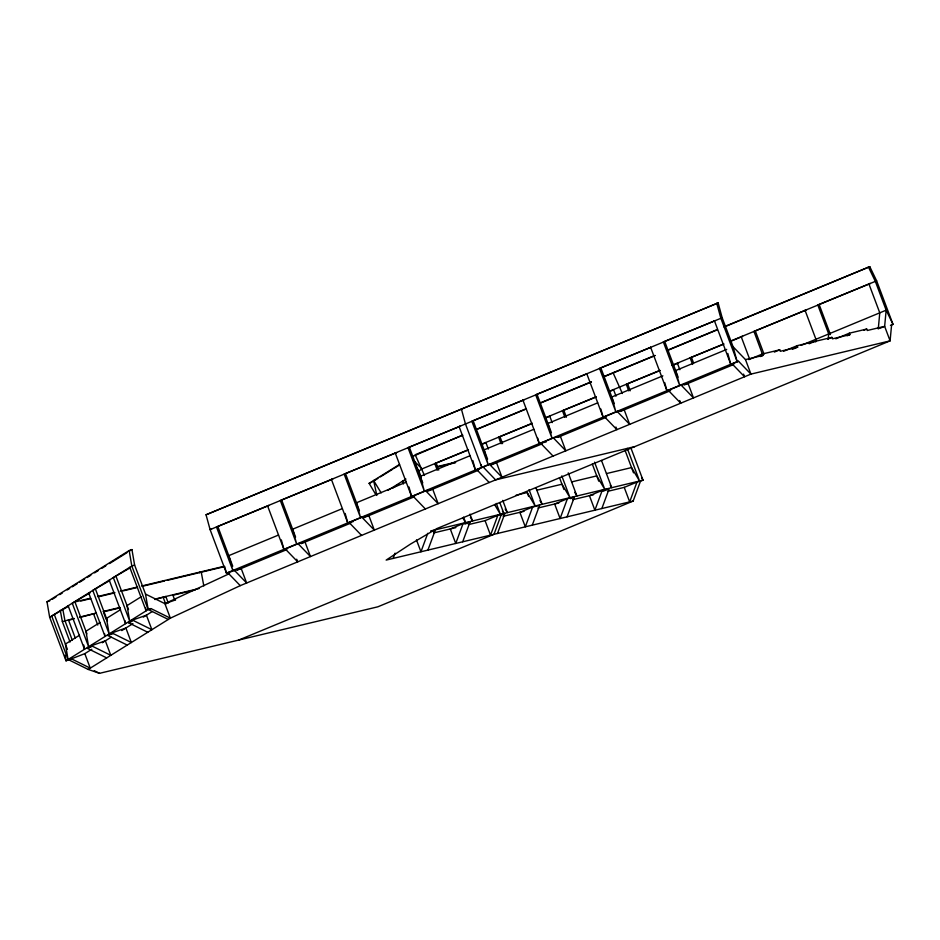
<?xml version="1.0" encoding="UTF-8"?>
<svg xmlns="http://www.w3.org/2000/svg" width="940" height="940" viewBox="0 0 940 940"><rect width="100%" height="100%" fill="white"/><g stroke="black" fill="none" stroke-linecap="round" stroke-linejoin="round"><path stroke-width="1.41" d="M815.685 341.96L815.932 339.258L805.028 310.247L806.426 309.918L753.962 331.409L762.892 355.449L760.19 356.565M828.199 339.363L828.704 333.97L817.8 304.96L870.264 283.481L868.866 283.81L879.769 312.82L878.266 328.988M393.12 558.431L395.07 553.155M427.771 533.297L420.944 551.78L416.479 539.913M427.9 550.111L435.22 530.313L431.049 531.312M463.044 523.662L455.736 543.461L450.284 528.95L463.044 523.662L470.012 522.005L462.691 541.793M497.483 533.485L504.792 513.687L497.836 515.355L490.527 535.142L485.075 520.643L468.367 524.626M532.628 507.036L525.307 526.823L519.855 512.323L532.628 507.036L539.584 505.368L532.275 525.166M567.419 498.717L560.099 518.516L554.647 504.005L567.419 498.717L574.375 497.06L567.055 516.847M602.211 490.398L594.891 510.197L589.439 495.697L602.211 490.398L609.167 488.741L601.847 508.528M630.764 447.558L643.03 480.199L636.991 482.091L629.683 501.878L624.231 487.378L607.534 491.373M65.048 655.192L66.023 660.82L148.179 609.555L145.512 594.068L134.608 565.058L131.941 549.571L129.156 550.546L47 601.823L49.667 617.31L66.023 660.82L68.808 659.845L88.207 669.433L99.499 673.334L377.821 606.817L633.161 501.055L640.469 481.257M421.343 477.614L418.864 471.022L422.025 468.896L468.39 449.696M52.276 599.285L56.012 596.947M59.749 594.62L62.24 593.07M67.222 589.956L69.701 588.405M72.192 586.854L77.174 583.752M79.665 582.189L84.647 579.087M87.138 577.536L90.863 575.198M94.599 572.871L98.336 570.545M102.072 568.207L105.809 565.88M109.534 563.553L126.971 552.673M129.462 551.122L131.941 549.571M49.667 617.31L131.823 566.045L134.608 565.058M79.489 635.264L65.412 644.053L68.068 659.539L51.712 616.029L68.585 606.253M100.028 622.445L85.951 631.234L88.607 646.72L72.251 603.21L90.299 592.705M120.567 609.625L106.49 618.414L109.146 633.913L92.79 590.39L109.663 580.615M141.106 596.818L127.029 605.607L129.685 621.093L113.329 577.571L130.202 567.807M68.808 659.845L84.812 653.641L91.85 649.246M106.69 657.894L87.291 648.306L91.403 645.745L105.35 640.822L110.802 655.333L91.403 645.745M127.229 645.075L107.83 635.487L111.942 632.925L125.89 628.014L131.341 642.514L111.942 632.925M147.768 632.256L128.369 622.668L132.481 620.106L146.429 615.195L151.88 629.694L132.481 620.106M723.847 326.873L869.794 266.666L876.644 280.837L893 324.347L891.614 324.688L890.098 340.856L750.943 374.108L240.264 585.644L170.363 618.168L150.964 608.568L148.908 609.86L168.307 619.448M102.272 642.749L111.214 637.167M121.777 630.576L132.928 623.62M143.35 617.11L152.292 611.529M375.659 494.334L369.115 483.336L399.535 464.419M88.207 669.433L170.363 618.168L164.911 603.656L145.512 594.068M387.762 490.422L405.951 479.071M392.897 487.978L398.772 484.312M372.604 481.691L377.904 478.401M380.406 476.85L392.861 469.107M394.119 468.332L399.101 465.241M411.755 456.805L462.621 435.079M229.536 573.588L164.911 603.656L175.639 599.873M206.048 514.779L718.125 302.915L722.178 317.755L733.082 346.766L737.148 361.606L226.458 573.13L210.102 529.62L206.048 514.779L718.125 302.915M278.51 535.048L228.784 555.646L232.85 570.486L216.482 526.976L268.946 505.485L267.559 505.814L283.915 549.336L281.33 539.889M342.348 508.611L292.622 529.208L296.676 544.048L280.32 500.527L332.784 479.048L331.397 479.377L347.753 522.899L345.168 513.452M406.174 482.173L356.46 502.771L360.514 517.611L344.157 474.089L396.621 452.61L395.223 452.939L411.579 496.449L408.994 487.014M470.012 455.736L420.286 476.322L424.351 491.162L407.995 447.652L460.459 426.161L459.061 426.502L475.417 470.012L472.832 460.565M533.85 429.286L484.123 449.884L488.189 464.724L471.833 421.202L524.285 399.723M597.687 402.849L547.961 423.447L552.027 438.287L535.671 394.765L586.783 373.838M662.865 375.847L611.799 397.009L615.853 411.838L599.497 368.327L650.621 347.401M726.702 349.41L675.637 370.56L679.691 385.4L663.334 341.89L714.447 320.951M476.169 429.463L526.318 408.689M539.877 403.072L591.378 381.746M603.574 376.693L654.945 355.414M667.106 350.373L717.091 329.67M462.656 435.302L415.174 454.725L424.492 475.487M477.555 429.134L526.353 408.923M541.264 402.743L591.413 381.969M604.972 376.353L654.992 355.637M668.493 350.044L717.138 329.893M725.245 326.544L869.794 266.666M369.115 483.336L371.664 482.279M481.821 444.127L532.216 423.247M545.658 417.689L596.054 396.809M609.496 391.24L659.892 370.372M671.982 365.366L723.73 343.934M730.451 341.149L876.644 280.837M437.264 470.2L434.785 463.608L468.437 449.919M481.868 444.35L485.898 442.681M501.102 443.762L498.623 437.171L532.263 423.482M545.705 417.912L549.736 416.244M564.94 417.325L562.461 410.733L596.101 397.032M609.543 391.475L613.573 389.795M628.766 390.876L626.298 384.284L659.939 370.595M673.381 365.026L678.75 362.805L677.364 363.134L679.843 369.726M692.604 364.438L690.125 357.846L723.777 344.157M730.498 341.373L742.588 336.356L741.202 336.696L749.627 359.115M70.042 642.055L62.369 621.657L73.978 618.438M79.771 617.51L96.233 613.115L79.536 617.11M154.912 599.544L165.816 596.489L168.295 603.081M224.613 566.385L226.458 573.13L241.192 568.489L246.644 583L234.236 570.157M298.074 543.72L310.482 556.562L305.03 542.051L298.074 543.72L285.302 549.007L297.71 561.85L296.723 559.206M361.548 535.401L349.139 522.558L361.912 517.27L368.868 515.614L374.32 530.113L361.912 517.27M425.738 490.833L438.157 503.676L432.706 489.164L425.738 490.833L412.977 496.12L425.385 508.963M489.223 482.526L476.815 469.683L489.576 464.395L496.531 462.727L501.984 477.238L489.576 464.395M553.413 437.946L565.821 450.789L560.369 436.289L553.413 437.946L540.641 443.234L553.061 456.076M617.251 411.509L629.659 424.351L624.207 409.852L617.251 411.509L604.479 416.796L616.887 429.639L615.9 427.007M679.738 400.558L680.725 403.201L668.317 390.359L681.089 385.071L688.045 383.403L693.497 397.914L681.089 385.071M733.082 346.766L745.491 359.609L750.943 374.108L738.534 361.277L732.154 363.921L744.562 376.764L743.575 374.12M237.362 570.075L286.888 549.571M301.2 543.637L350.726 523.122M363.757 517.729L414.552 496.684M427.594 491.279L478.389 470.247M491.432 464.842L542.227 443.798M557.82 437.347L606.065 417.36M620.377 411.438L669.903 390.923M684.214 384.989L733.741 364.485M748.839 359.597L762.34 354.004L779.742 349.845L780.282 351.29L797.672 347.13L797.132 345.685L783.619 351.278M774.337 352.077L779.742 349.845M801.15 345.391L886.161 310.177L893 324.347L890.45 325.404M792.279 349.375L797.672 347.13M809.129 343.77L814.522 341.526M827.87 339.046L831.923 337.366L832.464 338.823L849.866 334.663L849.314 333.207L835.801 338.811M847.163 335.78L849.866 334.663M864.013 330.175L866.715 329.059L867.256 330.504L884.646 326.345L886.161 310.177L875.258 281.166L868.407 266.995M879.546 328.46L884.646 326.345L890.098 340.856L436.865 528.586L410.298 544.213L386.152 560.087L633.161 501.055M432.67 531.37L435.22 530.313M464.901 524.12L470.012 522.005M485.075 520.643L497.836 515.355M499.786 502.583L503.875 513.463L501.314 514.521L494.005 534.308L238.666 640.081M502.242 514.744L504.792 513.687M570.545 498.647L574.375 497.06M602.775 491.385L607.886 489.27M624.231 487.378L636.991 482.091M376.822 495.427L373.65 480.563L375.413 479.94M47 601.823L49.785 600.836M150.964 608.568L148.179 609.555L131.823 566.045L129.156 550.546M128.369 622.668L132.176 621.328M107.83 635.487L112.906 633.701M87.291 648.306L91.098 646.967M722.178 317.755L210.102 529.62L211.5 529.279M462.774 408.677L461.387 409.018L465.441 423.858L481.809 467.368L483.195 467.039L495.603 479.882L634.759 446.618M614.455 372.428L613.068 372.757L622.386 393.519M797.132 345.685L831.923 337.366M849.314 333.207L866.715 329.059M738.534 361.277L737.148 361.606L720.792 318.084L716.727 303.256M745.491 359.609L762.892 355.449M668.317 390.359L671.101 389.689M436.936 466.675L455.383 462.269M438.639 466.71L455.665 462.645M542.039 442.905L546.211 441.906M476.815 469.683L479.6 469.013M349.139 522.558L353.311 521.559M516.048 495.192L527.176 492.525L535.177 505.978L529.044 489.658M536.916 490.198L561.967 484.218L569.969 497.66L561.791 475.899M571.708 481.891L596.759 475.899L604.761 489.341L594.538 462.151M606.5 473.572L631.539 467.579L639.553 481.033L627.286 448.392M74.812 601.988L90.428 598.251M97.525 596.559L114.562 592.482M120.25 591.131L137.287 587.053M141.552 586.031L223.908 566.35M80.769 601.013L90.71 598.627M99.24 596.595L114.856 592.858M123.375 590.825L137.569 587.43M143.256 586.078L164.559 580.979M167.391 580.309L197.212 573.177M224.19 566.726L198.634 572.836L201.184 571.779L203.816 585.926M430.814 530.924L643.03 480.199L641.573 477.755M103.2 611.458L119.897 607.463M154.689 599.156L199.209 588.511M68.632 620.165L74.201 618.837M103.424 611.846L120.12 607.863M173.007 595.22L195.273 589.897M433.587 532.945L455.853 527.622M503.159 516.319L524.038 511.325M537.95 508L558.818 503.006M572.742 499.68L593.61 494.699M70.864 658.552L90.263 668.152L84.812 653.641M94.294 670.702L99.499 673.334M412.695 459.566L422.025 468.896M227.856 572.801L240.264 585.644M415.868 466.099L418.864 471.022M373.65 480.563L381.147 492.854M610.26 485.24L611.717 487.684L601.494 460.483M574.74 492.325L576.925 496.003L568.242 472.879M539.96 500.644L542.133 504.31L536 488.001M505.168 508.963L507.353 512.629L502.747 500.386M502.418 511.019L503.875 513.463M494.569 504.51L500.397 514.298L496.308 503.417M470.376 517.282L472.562 520.948L470 514.145M462.691 517.717L465.606 522.605L463.561 517.164M819.187 304.63L830.431 334.546M755.361 331.068L764.044 354.192M714.4 320.728L730.756 364.25L727.807 353.452M691.523 357.517L693.567 362.957M664.733 341.549L678.116 377.152M650.574 347.177L666.93 390.688L664.709 382.592M627.685 383.955L630.235 390.758M613.526 389.571L616.005 396.163M600.895 367.998L614.278 403.601M625.1 450.436L633.525 472.855M586.736 373.615L603.092 417.125L600.871 409.041M592.294 464.031L598.733 481.174M563.847 410.392L566.409 417.196M549.688 416.021L552.168 422.612M537.057 394.436L551.428 432.67M559.488 477.626L563.941 489.493M522.899 400.052L539.255 443.574L537.774 438.181M527.176 492.525L528.668 496.485M500.01 436.841L502.571 443.633M485.851 442.458L488.33 449.05M473.22 420.873L487.59 459.12M436.184 463.279L438.733 470.082M409.382 447.311L422.765 482.925M406.245 483.007L405.222 480.293L402.438 481.268L403.424 483.912M345.556 473.76L359.433 510.679M281.718 500.197L295.595 537.116M217.88 526.635L232.744 566.197M172.772 594.832L174.758 600.096M163.266 597.546L165.816 604.35M129.767 567.325L146.123 610.836L145.641 608.027M116.125 576.596L128.51 609.555M109.228 580.133L125.584 623.655L125.102 620.835M95.586 589.404L107.477 621.058M103.694 612.774L106.173 619.366M88.689 592.952L105.045 636.474L104.563 633.654M93.683 614.184L97.772 625.053M75.047 602.223L86.938 633.877M68.15 605.771L84.506 649.293L83.778 645.063M68.409 619.777L75.341 638.236M72.368 640.387L64.93 620.6L62.816 609.284M54.508 615.042L67.398 649.329M481.069 464.666L481.809 467.368M60.266 610.342L62.369 621.657"/></g></svg>
